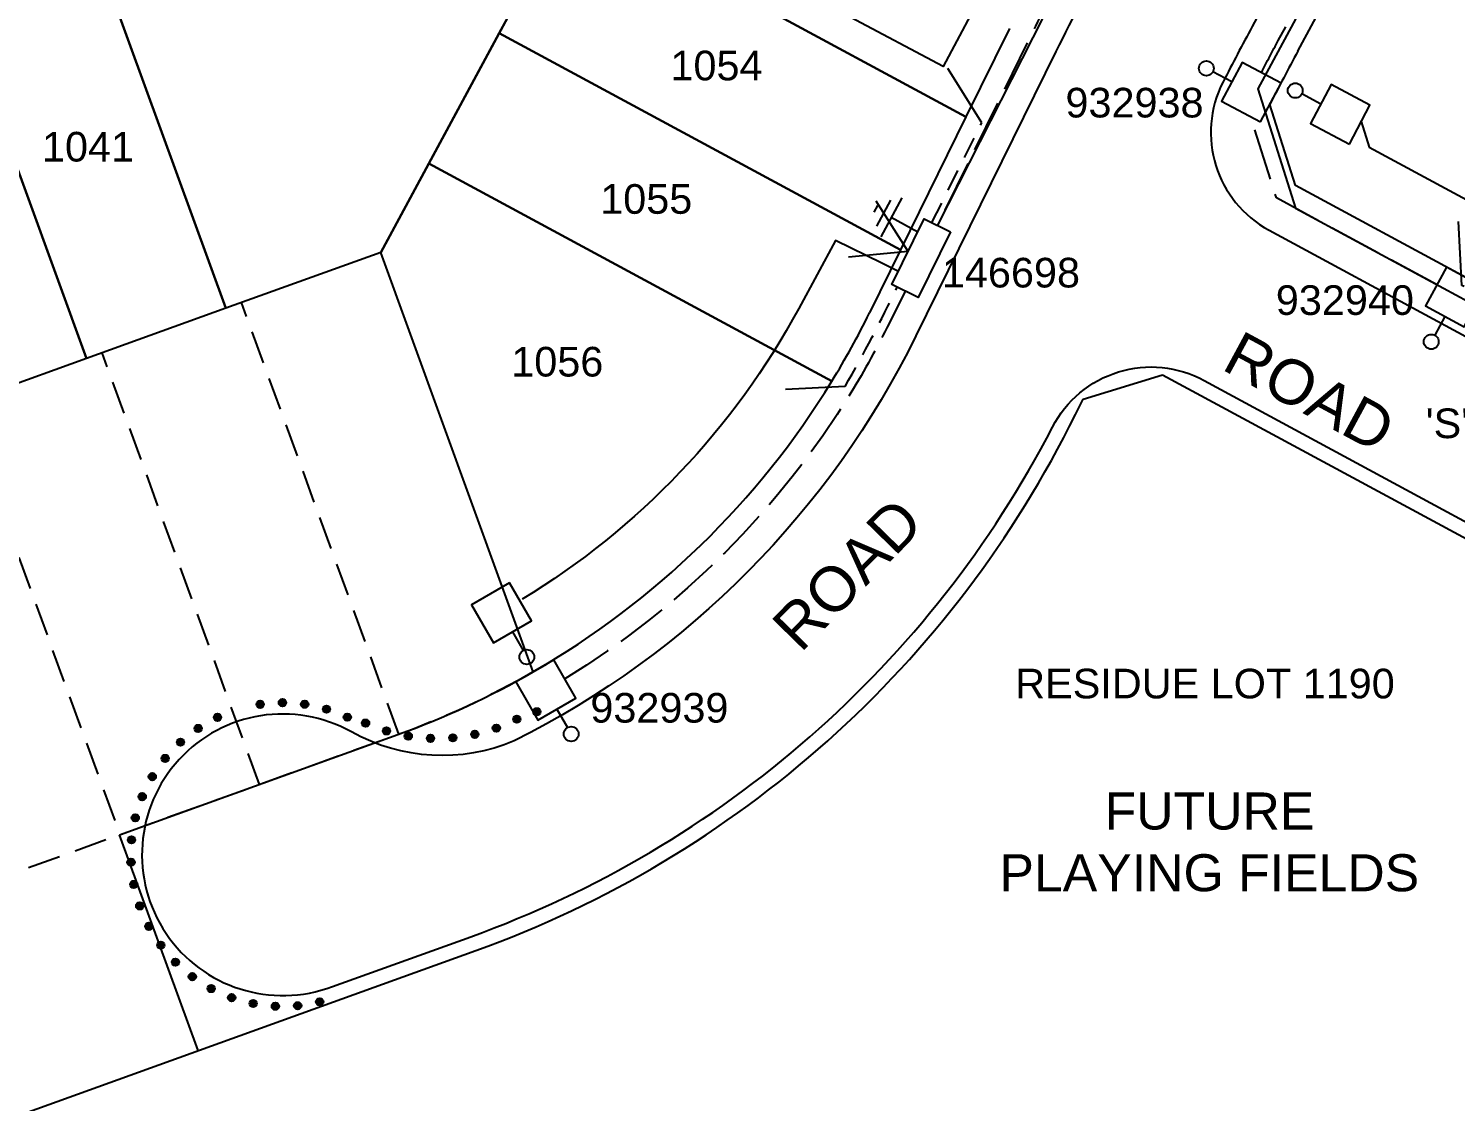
# Model space of a CAD drawing. Header units: metres. Extents: x 303507 to 304452, y 6274483 to 6275961.
# Drawn here: x 303860.4 to 303956.7, y 6274893.8 to 6274966.2 of the extents above; entities that cross this region are included whole.
import ezdxf
from ezdxf.enums import TextEntityAlignment as Align

# ---------------------------------------------------------------- set-up
doc = ezdxf.new("R2010")
doc.units = ezdxf.units.M
doc.header["$LTSCALE"] = 0.7
for name, pattern in [('Dash', [5, 3, -2]), ('DASHED', [19.05, 12.7, -6.35]), ('IE Trench LV', [6.5, 5, -1.5])]:
    doc.linetypes.add(name, pattern=pattern)
doc.layers.get('0').update_dxf_attribs({"color": 6})
for name, color, linetype in [('_User Miscellaneous1', 3, 'Continuous'), ('_User Miscellaneous10', 8, 'Continuous'), ('_User Miscellaneous4', 7, 'Continuous'), ('_User Miscellaneous7', 150, 'Continuous'), ('_User Miscellaneous8', 7, 'Continuous'), ('_User Miscellaneous9', 8, 'Continuous'), ('_User Miscellaneous9 @ 0.5', 8, 'Continuous'), ('Cadastre Developer_SP_NEW', 4, 'Continuous'), ('Cadastre Roads_SP_NEW', 8, 'Continuous'), ('Equip_LV_NEW', 5, 'Continuous'), ('Mains_HV_NEW_U72', 2, 'Continuous'), ('Mains_LV_NEW_R6', 2, 'Continuous'), ('Mains_LV_NEW_T84', 2, 'Continuous'), ('Services_SP_NEW_UG', 2, 'Continuous'), ('SupportsUG_SP_LV_NEW', 2, 'Continuous'), ('SupportsUG_SP_LV_SL_NEW', 2, 'Continuous'), ('Trench_SP_NEW', 2, 'Continuous')]:
    doc.layers.add(name, color=color, linetype=linetype)
doc.layers.add('_User Miscellaneous5', color=7, linetype='Continuous', lineweight=35)
doc.styles.add('ARIAL', font='arial.ttf', dxfattribs={"height": 2})
doc.styles.add('POLE_LABEL', font='arial.ttf')
doc.styles.add('SL_LABEL', font='arial.ttf')
doc.styles.get("Standard").update_dxf_attribs({"font": 'arial.ttf'})
doc.styles.add('style1', font='iso3098b.shx')
doc.linetypes.add('Cable New UG', pattern='A,8,-1,["x",style1,S=3.5,R=0,X=0.35,Y=-1],-3.5', length=12.5)
doc.linetypes.add('Cable Z', pattern='A,8,-1,["Z",Standard,S=2.5,R=0,X=0.35,Y=-1.25],-3.5', length=12.5)

# ---------------------------------------------------------------- blocks, each defined once
blk = doc.blocks.new('*U203')
at = {"layer": '_User Miscellaneous7', "lineweight": -3}
blk.add_lwpolyline([(1.485, -3.03), (1.485, -1.58)], dxfattribs=at)
blk.add_lwpolyline([(0, -6), (2.97, -6), (2.97, -3.03), (0, -3.03)], close=True, dxfattribs=at)
blk.add_circle((1.485, -1.08), 0.5, dxfattribs=at)
at = {"layer": '_User Miscellaneous8', "color": 2, "lineweight": -3}
blk.add_lwpolyline([(-1.485, 0), (1.485, 0), (1.485, 2.97), (-1.485, 2.97)], close=True, dxfattribs=at)
at = {"style": 'POLE_LABEL', "flags": 9}
blk.add_attdef('STRUCTURE_PLANT_NUMBER', text='', height=0.2, dxfattribs=at).set_placement((1.641, 1.727), align=Align.MIDDLE_LEFT)
for tag, flags, p in [('STREET_CODE', 9, (1.641, 1.485)), ('OWNED_BY', 9, (1.641, 1.085)), ('OPERATED_BY', 9, (1.641, 0.885)), ('COLUMN_TYPE', 9, (1.641, 1.285)), ('STATE', 9, (1.641, 0.485)), ('USAGE', 9, (1.641, 0.285)), ('MAINTAINED_BY', 9, (1.641, 0.685)), ('LEGEND', 9, (1.641, 0.085)), ('SUBURB', 9, (1.641, -0.315)), ('STREETNAME', 9, (1.641, -0.515)), ('PARENT', 9, (1.641, -0.115)), ('LOCATION', 9, (1.641, -0.715)), ('NOTES', 9, (1.641, -0.915)), ('Z', 1, (1.641, -1.315)), ('LABEL_ALIGNMENT', 9, (1.641, -1.115))]:
    blk.add_attdef(tag, text='', height=0.2, dxfattribs=dict(flags=flags)).set_placement(p, align=Align.MIDDLE_LEFT)
at = {"layer": '_User Miscellaneous5', "style": 'ARIAL', "flags": 8}
blk.add_attdef('ASSET_NUM', text='', height=2, dxfattribs=at).set_placement((2, 3.485), align=Align.MIDDLE_LEFT)
blk = doc.blocks.new('*U66')
at = {"layer": '_User Miscellaneous8', "color": 2}
blk.add_line((0, 0), (0, 1.45), dxfattribs=at)
blk.add_circle((0, 1.95), 0.5, dxfattribs=at)
for tag, p, flags in [('Z', (0, 0), 1), ('OPERATED_BY', (0, -9.607), 9)]:
    blk.add_attdef(tag, p, '', height=0.2, dxfattribs=dict(flags=flags))
at = {"style": 'SL_LABEL', "flags": 9}
blk.add_attdef('STREET_CODE', text='', height=0.2, dxfattribs=at).set_placement((0, -0.2), align=Align.MIDDLE_LEFT)
at = {"flags": 9}
for tag, p in [('CONSTRUCTED_VOLTAGE', (0, -0.4)), ('CONTROL_TYPE', (0, -0.6)), ('LANTERN_PURPOSE', (0, -0.8)), ('LANTERN_TYPE', (0, -1)), ('OPERATING_VOLTAGE', (0, -1.4)), ('ORIENTATION', (0, -1.6)), ('OWNED_BY', (0, -1.8)), ('STATE', (0, -2)), ('NO_PHASES', (0, -1.2)), ('CEXIST', (0, -2.4)), ('CNEW', (0, -2.6)), ('CNUMBER', (0, -2.8)), ('USAGE', (0, -2.2)), ('CREMOVE', (0, -3)), ('CREPLACE', (0, -3.2)), ('LKINGHEIGHT', (0, -3.4)), ('LBRACKET', (0, -3.6)), ('LBRACKETVOCAB', (0, -3.8)), ('LCATEGORY', (0, -4)), ('LCHARGE1', (0, -4.2)), ('LCHARGE1PERCENT', (0, -4.4)), ('LCHARGE2', (0, -4.6)), ('LCHARGE2PERCENT', (0, -4.8)), ('LCHARGE3', (0, -5)), ('LCHARGE3PERCENT', (0, -5.2)), ('LEXIST', (0, -5.4)), ('LLAMP', (0, -5.6)), ('LLAMPVOCAB', (0, -5.8)), ('LMAST', (0, -6)), ('LMASTVOCAB', (0, -6.2)), ('LNEW', (0, -6.4)), ('LANTNUMBER', (0, -6.6)), ('LOUTREACH', (0, -7)), ('LOUTREACHVOCAB', (0, -7.2)), ('LRATECODE', (0, -7.4)), ('LREMOVE', (0, -7.6)), ('LREPLACE', (0, -7.8)), ('SUBURB', (0, -8.6)), ('LTYPE', (0, -8)), ('LTYPEVOCAB', (0, -8.2)), ('LEGEND', (0, -8.4)), ('STREETNAME', (0, -8.8)), ('LOCATION', (0, -9)), ('NOTES', (0, -9.2)), ('MAINTAINED_BY', (0, -9.863))]:
    blk.add_attdef(tag, text='', height=0.2, dxfattribs=at).set_placement(p, align=Align.MIDDLE_LEFT)
blk = doc.blocks.new('*U106')
at = {"layer": '_User Miscellaneous7', "lineweight": -3}
blk.add_lwpolyline([(0, -3.03), (0, -1.58)], dxfattribs=at)
blk.add_lwpolyline([(-1.485, -6), (1.485, -6), (1.485, -3.03), (-1.485, -3.03)], close=True, dxfattribs=at)
blk.add_circle((0, -1.08), 0.5, dxfattribs=at)
at = {"layer": '_User Miscellaneous8', "color": 2, "lineweight": -3}
blk.add_lwpolyline([(-1.485, 0), (1.485, 0), (1.485, 2.97), (-1.485, 2.97)], close=True, dxfattribs=at)
at = {"style": 'POLE_LABEL', "flags": 9}
blk.add_attdef('STRUCTURE_PLANT_NUMBER', text='', height=0.2, dxfattribs=at).set_placement((1.641, 1.727), align=Align.MIDDLE_LEFT)
for tag, flags, p in [('STREET_CODE', 9, (1.641, 1.485)), ('OWNED_BY', 9, (1.641, 1.085)), ('OPERATED_BY', 9, (1.641, 0.885)), ('COLUMN_TYPE', 9, (1.641, 1.285)), ('STATE', 9, (1.641, 0.485)), ('USAGE', 9, (1.641, 0.285)), ('MAINTAINED_BY', 9, (1.641, 0.685)), ('LEGEND', 9, (1.641, 0.085)), ('SUBURB', 9, (1.641, -0.315)), ('STREETNAME', 9, (1.641, -0.515)), ('PARENT', 9, (1.641, -0.115)), ('LOCATION', 9, (1.641, -0.715)), ('NOTES', 9, (1.641, -0.915)), ('Z', 1, (1.641, -1.315)), ('LABEL_ALIGNMENT', 9, (1.641, -1.115))]:
    blk.add_attdef(tag, text='', height=0.2, dxfattribs=dict(flags=flags)).set_placement(p, align=Align.MIDDLE_LEFT)
at = {"layer": '_User Miscellaneous5', "style": 'ARIAL', "flags": 8}
blk.add_attdef('ASSET_NUM', text='', height=2, dxfattribs=at).set_placement((2, 3.485), align=Align.MIDDLE_LEFT)
blk = doc.blocks.new('*U79')
at = {"layer": 'Services_SP_NEW_UG', "color": 2, "flags": 128}
blk.add_lwpolyline([(-10, -0.75), (-12.247, 2.934)], dxfattribs=at)
at = {"layer": 'Services_SP_NEW_UG', "color": 2, "linetype": 'Dash', "ltscale": 0.7, "flags": 128}
blk.add_lwpolyline([(-2.473, -0.75), (-10, -0.75)], dxfattribs=at)
blk = doc.blocks.new('*U86')
at = {"lineweight": -3}
blk.add_lwpolyline([(-2.475, 2.49), (2.475, 2.49), (2.475, 0.51), (-2.475, 0.51)], close=True, dxfattribs=at)
for tag, flags, p in [('STREET_CODE', 9, (1.5, 3.5)), ('OWNED_BY', 9, (1.5, 3.3)), ('OPERATED_BY', 9, (1.5, 3.1)), ('MAINTAINED_BY', 9, (1.5, 2.9)), ('STATE', 9, (1.5, 2.7)), ('SUPPORT_TYPE', 9, (1.5, 2.5)), ('USAGE', 9, (1.5, 2.3)), ('LEGEND', 9, (1.5, 2.1)), ('PARENT', 9, (1.5, 1.9)), ('Z', 1, (1.5, 0.9)), ('SUBURB', 9, (1.5, 1.7)), ('STREETNAME', 9, (1.5, 1.5)), ('LOCATION', 9, (1.5, 1.3)), ('NOTES', 9, (1.5, 1.1))]:
    blk.add_attdef(tag, text='', height=0.2, dxfattribs=dict(flags=flags)).set_placement(p, align=Align.MIDDLE_LEFT)
at = {"layer": '_User Miscellaneous4', "style": 'ARIAL', "flags": 8}
blk.add_attdef('ASSET_NUM', text='', height=2, dxfattribs=at).set_placement((2, 5.5), align=Align.MIDDLE_LEFT)
blk = doc.blocks.new('A$C1B2C29DD')
at = {"layer": 'Services_SP_NEW_UG', "color": 2, "flags": 128}
for points in [[(0, 0), (-2.1, 3.444)], [(0, 0), (2.1, 3.444)]]:
    blk.add_lwpolyline(points, dxfattribs=at)
blk = doc.blocks.new('*U78')
at = {"layer": 'Services_SP_NEW_UG', "color": 2, "flags": 128}
blk.add_lwpolyline([(10, -0.75), (12.247, 2.934)], dxfattribs=at)
at = {"layer": 'Services_SP_NEW_UG', "color": 2, "linetype": 'Dash', "ltscale": 0.7, "flags": 128}
blk.add_lwpolyline([(2.473, -0.75), (10, -0.75)], dxfattribs=at)
blk = doc.blocks.new('Earth')
for p, q in [((0, -2.044), (0, 0)), ((-1.5, -2.044), (1.5, -2.044)), ((-1, -2.644), (1, -2.644)), ((-0.25, -3.244), (0.25, -3.244))]:
    blk.add_line(p, q)
blk = doc.blocks.new('REFLECTORISED POSTS')
at = {"layer": '_User Miscellaneous9'}
h = blk.add_hatch(color=256, dxfattribs=at)
h.dxf.hatch_style = 1
edge = h.paths.add_edge_path()
edge.add_arc((0, 0), 0.25, 0, 360)
blk.add_circle((0, 0), 0.25, dxfattribs=at)

msp = doc.modelspace()

# ---------------------------------------------------------------- linework, layer by layer
at = {"layer": '_User Miscellaneous10', "linetype": 'DASHED', "ltscale": 0.25}
for p, q in [((303885.405, 6274918.578), (303874.781, 6274947.713)), ((303875.996, 6274915.19), (303865.374, 6274944.321)), ((303866.244, 6274912.744), (303855.967, 6274940.929))]:
    msp.add_line(p, q, dxfattribs=at)
at = {"layer": '_User Miscellaneous10', "linetype": 'DASHED', "ltscale": 0.25, "flags": 128}
msp.add_lwpolyline([(303841.591, 6274902.791), (303885.361, 6274918.574, 0.044292), (303894.503, 6274922.818, 0.03763)], format="xyb", dxfattribs=at)
at = {"layer": '_User Miscellaneous9', "flags": 128}
for points in [[(303838.649, 6274968.626), (303844.929, 6274972.41, 0.134073), (303874.205, 6275003.093), (303897.646, 6275046.475, -0.414214), (303907.809, 6275049.509), (303953.558, 6275024.789, -0.414214), (303956.591, 6275014.626), (303933.324, 6274971.563, 0.009462), (303929.757, 6274964.653), (303920.306, 6274945.458, -0.163347), (303893.191, 6274918.123, -0.163347)], [(303880.923, 6274901.552), (303890.252, 6274904.912, 0.189053), (303929.522, 6274939.307, -0.41938), (303939.748, 6274942.457), (303998.425, 6274910.752, 0.052412), (304019.014, 6274902.274), (304044.605, 6274894.75, -0.052412), (304054.271, 6274890.77), (304057.016, 6274889.286, -0.424382), (304059.922, 6274878.896), (304058.992, 6274877.31, 0.105117), (304046.022, 6274838.235), (304039.355, 6274778.444, 0.054998), (304039.19, 6274635.223, 0.424194), (304056.746, 6274621.607, 0.088219), (304224.635, 6274676.996, 0.037313), (304241.772, 6274687.962), (304302.311, 6274733.738, 0.545911), (304300.209, 6274761.331), (304152.923, 6274840.913, -0.414214), (304148.879, 6274854.465), (304172.41, 6274898.014, -0.414214), (304182.573, 6274901.048), (304330.328, 6274821.213)], [(303893.191, 6274918.123, -0.231855), (303882.206, 6274918.727, 1.569108), (303880.923, 6274901.552)]]:
    msp.add_lwpolyline(points, format="xyb", dxfattribs=at)
msp.add_lwpolyline([(303976.433, 6275012.43, 0.414214), (303966.269, 6275009.397), (303943.002, 6274966.334, 0.005419), (303941.037, 6274962.603, 0.407879), (303944.146, 6274952.583), (304003.654, 6274920.43, 0.052411), (304022.116, 6274912.827), (304047.707, 6274905.304, -0.052412), (304059.5, 6274900.447), (304062.999, 6274898.557, 0.414108), (304073.161, 6274901.587), (304094.107, 6274940.32, 0.414319), (304091.076, 6274950.486)], format="xyb", close=True, dxfattribs=at)
at = {"layer": 'Cadastre Developer_SP_NEW'}
for p, q in [((303861.551, 6274980.76), (303873.727, 6274947.321)), ((303873.727, 6274947.321), (303861.551, 6274980.76)), ((303892.179, 6274965.886), (303896.933, 6274974.684)), ((303923.679, 6274960.232), (303896.933, 6274974.684)), ((303896.933, 6274974.684), (303923.679, 6274960.232)), ((303853.413, 6274973.884), (303864.318, 6274943.933)), ((303864.318, 6274943.933), (303853.413, 6274973.884)), ((303893.367, 6274968.086), (303884.182, 6274951.086)), ((303887.425, 6274957.088), (303892.179, 6274965.886)), ((303919.259, 6274951.254), (303892.179, 6274965.886)), ((303892.179, 6274965.886), (303919.259, 6274951.254)), ((303884.182, 6274951.086), (303887.425, 6274957.088)), ((303914.624, 6274942.392), (303887.425, 6274957.088)), ((303887.425, 6274957.088), (303914.624, 6274942.392)), ((303884.182, 6274951.086), (303873.727, 6274947.321)), ((303894.477, 6274922.79), (303884.182, 6274951.086)), ((303873.727, 6274947.321), (303864.318, 6274943.933)), ((303864.318, 6274943.933), (303850.205, 6274938.851)), ((303871.856, 6274897.224), (303866.556, 6274911.79))]:
    msp.add_line(p, q, dxfattribs=at)
at = {"layer": 'Cadastre Roads_SP_NEW', "color": 4}
for p, q in [((303946.081, 6274964.671), (303956.989, 6274984.858)), ((303926.617, 6274966.199), (303923.679, 6274960.232)), ((303945.919, 6274955.604), (303944.191, 6274961.082)), ((303923.679, 6274960.232), (303919.259, 6274951.254)), ((303957.423, 6274949.388), (303945.919, 6274955.604)), ((303919.259, 6274951.254), (303917.166, 6274947.004)), ((303931.598, 6274941.178), (303936.952, 6274942.831)), ((303931.072, 6274940.157), (303931.598, 6274941.178)), ((303866.556, 6274911.79), (303885.34, 6274918.554)), ((303847.083, 6274888.304), (303890.591, 6274903.971))]:
    msp.add_line(p, q, dxfattribs=at)
for centre, radius, start, end in [((304114.12, 6274873.875), 191, 151.61667, 152.83335), ((303866.029, 6274972.183), 57, 328.48998, 333.78526), ((303866.029, 6274972.183), 57, 289.80312, 299.94037)]:
    msp.add_arc(centre, radius, start, end, dxfattribs=at)
at = {"layer": 'Mains_LV_NEW_R6', "color": 2, "linetype": 'Cable Z', "flags": 128}
for points in [[(303950.363, 6274959.919), (303950.906, 6274958.194), (303958.327, 6274954.189)], [(303919.116, 6274949.806), (303917.991, 6274950.36)]]:
    msp.add_lwpolyline(points, dxfattribs=at)
msp.add_lwpolyline([(303917.991, 6274950.36), (303914.88, 6274951.889), (303912.398, 6274947.306, -0.133806), (303893.724, 6274927.696)], format="xyb", dxfattribs=at)
at = {"layer": 'Mains_LV_NEW_T84', "color": 2, "linetype": 'Cable New UG'}
msp.add_line((303934.166, 6274977.328), (303921.753, 6274952.926), dxfattribs=at)
at = {"layer": 'Mains_LV_NEW_T84', "color": 2, "linetype": 'Cable New UG', "flags": 128}
msp.add_lwpolyline([(303942.58, 6274992.096), (303955.723, 6274985.003), (303943.377, 6274962.13), (303945.913, 6274954.071), (303963.41, 6274944.627)], dxfattribs=at)
at = {"layer": 'Services_SP_NEW_UG', "color": 2, "flags": 128}
msp.add_lwpolyline([(303915.524, 6274942.046), (303911.496, 6274941.84)], dxfattribs=at)
at = {"layer": 'Services_SP_NEW_UG', "color": 2, "linetype": 'Dash', "ltscale": 0.7}
msp.add_arc((303829.146, 6274991.579), 99.572, 330.16839, 334.52372, dxfattribs=at)
at = {"layer": 'Trench_SP_NEW', "linetype": 'IE Trench LV', "flags": 128}
for points in [[(303934.165, 6274977.328), (303930.181, 6274969.954, 0.003378), (303927.963, 6274965.536), (303925.025, 6274959.57), (303921.753, 6274952.926)], [(303943.615, 6274963.23, -0.003168), (303944.761, 6274965.384), (303948.344, 6274972.015)]]:
    msp.add_lwpolyline(points, format="xyb", dxfattribs=at)
msp.add_lwpolyline([(303955.477, 6274948.909), (303944.631, 6274954.763), (303942.906, 6274960.245)], dxfattribs=at)

# ---------------------------------------------------------------- block references
at = {"layer": '_User Miscellaneous9 @ 0.5'}
for p, rotation in [((303876.038, 6274920.59), 188.5327324174798), ((303877.541, 6274920.703), 180.096807169608), ((303879.045, 6274920.595), 171.6608819217365), ((303880.517, 6274920.267), 163.2249566738648), ((303873.161, 6274919.712), 205.4045829132231), ((303881.924, 6274919.727), 154.7890314259932), ((303883.157, 6274919.327), 156.3204104686232), ((303893.365, 6274919.591), 207.2416190153898), ((303894.714, 6274920.093), 214.6006176365654), ((303871.85, 6274918.967), 213.8405081610949), ((303884.569, 6274918.796), 163.0876272883363), ((303886.037, 6274918.451), 170.4466259095119), ((303889.045, 6274918.336), 185.1646231518629), ((303890.535, 6274918.568), 192.5236217730385), ((303891.983, 6274918.989), 199.8826203942142), ((303870.663, 6274918.037), 222.2764334089666), ((303887.537, 6274918.297), 177.8056245306875), ((303869.625, 6274916.943), 230.7123586568382), ((303868.759, 6274915.709), 239.14828390471), ((303868.083, 6274914.362), 247.5842091525818), ((303867.612, 6274912.929), 256.0201344004535), ((303867.356, 6274911.443), 264.4560596483252), ((303867.321, 6274909.936), 272.8919848961967), ((303867.508, 6274908.44), 281.3279101440684), ((303867.912, 6274906.987), 289.7638353919402), ((303868.525, 6274905.609), 298.1997606398119), ((303869.333, 6274904.337), 306.6356858876837), ((303870.32, 6274903.196), 315.0716111355553), ((303871.462, 6274902.213), 323.507536383427), ((303872.737, 6274901.408), 331.9434616312988), ((303874.116, 6274900.798), 340.3793868791704), ((303875.57, 6274900.398), 348.8153121270421), ((303877.067, 6274900.215), 357.2512373749138), ((303878.574, 6274900.253), 5.687162622785524), ((303880.059, 6274900.513), 14.12308787065722)]:
    msp.add_blockref('REFLECTORISED POSTS', p, dxfattribs=dict(at, rotation=rotation))
at = {"layer": 'Equip_LV_NEW', "lineweight": 0, "rotation": 241.6426605361394}
msp.add_blockref('Earth', (303920.435, 6274952.488), dxfattribs=at)
at = {"layer": 'Services_SP_NEW_UG'}
for name, p, rotation in [('*U78', (303919.613, 6274951.227), 63.48935599699067), ('*U79', (303966.304, 6274944.779), 331.6426605212163)]:
    msp.add_blockref(name, p, dxfattribs=dict(at, rotation=rotation))
at = {"layer": 'Services_SP_NEW_UG', "color": 2, "rotation": 63.81104078583936}
msp.add_blockref('A$C1B2C29DD', (303919.773, 6274951.142), dxfattribs=at)
at = {"layer": 'SupportsUG_SP_LV_NEW'}
ref = msp.add_blockref('*U86', (303919.315, 6274951.367), dxfattribs=dict(at, rotation=243.8110407925953))
ref.add_attrib('ASSET_NUM_001', '146698', (303922.056, 6274948.725), dxfattribs={"layer": '_User Miscellaneous4', "height": 2, "style": 'ARIAL'})
ref = msp.add_blockref('*U86', (303966.304, 6274944.779), dxfattribs=dict(at, rotation=151.6426605190638))
ref.add_attrib('ASSET_NUM_001', "'S'146699", (303954.712, 6274938.557), dxfattribs={"layer": '_User Miscellaneous4', "height": 2, "style": 'ARIAL'})
at = {"layer": 'SupportsUG_SP_LV_SL_NEW', "ltscale": 0.5}
ref = msp.add_blockref('*U203', (303944.257, 6274961.21), dxfattribs=dict(at, rotation=62.07807404046201))
ref.add_attrib('ASSET_NUM_001', '932938', (303930.396, 6274960.198), dxfattribs={"layer": '_User Miscellaneous5', "height": 2, "style": 'ARIAL'})
for p, rotation in [((303941.632, 6274962.6), 62.07807404046201), ((303956.012, 6274946.774), 151.642651471018), ((303896.061, 6274920.275), 209.9142127486705)]:
    msp.add_blockref('*U66', p, dxfattribs=dict(at, rotation=rotation))
ref = msp.add_blockref('*U106', (303957.423, 6274949.388), dxfattribs=dict(at, rotation=151.642651471018))
ref.add_attrib('ASSET_NUM_001', '932940', (303944.595, 6274946.872), dxfattribs={"layer": '_User Miscellaneous5', "height": 2, "style": 'ARIAL'})
ref = msp.add_blockref('*U106', (303894.579, 6274922.849), dxfattribs=dict(at, rotation=209.9142127486705))
ref.add_attrib('ASSET_NUM_001', '932939', (303898.328, 6274919.358), dxfattribs={"layer": '_User Miscellaneous5', "height": 2, "style": 'ARIAL'})

# ---------------------------------------------------------------- texts
at = {"layer": '_User Miscellaneous1', "insert": (303918.508, 6274914.643), "char_height": 2.5, "attachment_point": 1, "style": 'ARIAL'}
msp.add_mtext_dynamic_manual_height_columns('\\pi14.53;FUTURE\\P\\pi7.432;PLAYING FIELDS', width=42.74943, gutter_width=10, heights=[0], dxfattribs=at)
at = {"layer": 'Cadastre Developer_SP_NEW', "style": 'ARIAL'}
for s, p in [('1054', (303906.84, 6274962.703)), ('1041', (303864.421, 6274957.224)), ('1055', (303902.099, 6274953.698)), ('1056', (303896.096, 6274942.715)), ('RESIDUE LOT 1190', (303939.814, 6274920.994))]:
    msp.add_text(s, height=2, dxfattribs=at).set_placement(p, align=Align.CENTER)

# ---------------------------------------------------------------- next in the draw order: texts
at = {"layer": 'Cadastre Roads_SP_NEW', "color": 3, "char_height": 3, "attachment_point": 7, "style": 'ARIAL', "bg_fill": 3, "box_fill_scale": 1.1, "bg_fill_color": 256, "bg_fill_transparency": 3940232}
for insert, rotation in [((303940.825, 6274943.203), 331.64266), ((303912.547, 6274923.982), 45.70427)]:
    msp.add_mtext('ROAD', dxfattribs=dict(at, insert=insert, rotation=rotation))

# ---------------------------------------------------------------- next in the draw order: linework, layer by layer
at = {"layer": 'Cadastre Roads_SP_NEW', "color": 4}
msp.add_line((303936.952, 6274942.831), (303997.95, 6274909.873), dxfattribs=at)
for radius, start, end in [(57, 299.94037, 328.48998), (72.5, 289.80312, 333.78511)]:
    msp.add_arc((303866.029, 6274972.183), radius, start, end, dxfattribs=at)
at = {"layer": 'Mains_HV_NEW_U72', "color": 2, "linetype": 'Cable New UG', "flags": 128}
msp.add_lwpolyline([(304066.185, 6274731.772), (304071.294, 6274717.748), (304089.381, 6274724.379), (304090.916, 6274720.166), (304085.726, 6274718.198), (304081.442, 6274716.515), (304076.12, 6274714.494, -0.111377), (304053.196, 6274711.239), (304048.402, 6274716.079), (304048.989, 6274735.037), (304049.521, 6274745.053), (304050.211, 6274755.068), (304052.057, 6274775.018), (304056.488, 6274814.786), (304058.704, 6274834.663, -0.089049), (304068.519, 6274867.715, -0.028331), (304073.573, 6274876.481), (304106.758, 6274936.329), (303972.892, 6275008.66), (303967.326, 6275006.999), (303948.016, 6274971.191), (303930.979, 6274980.272), (303922.153, 6274963.631), (303909.59, 6274970.328)], format="xyb", dxfattribs=at)
at = {"layer": 'Trench_SP_NEW', "linetype": 'IE Trench LV', "flags": 128}
msp.add_lwpolyline([(303919.567, 6274948.485), (303918.512, 6274946.342, -0.023109), (303915.903, 6274941.608, -0.118271), (303896.603, 6274922.309)], format="xyb", dxfattribs=at)

doc.saveas('drawing.dxf')
